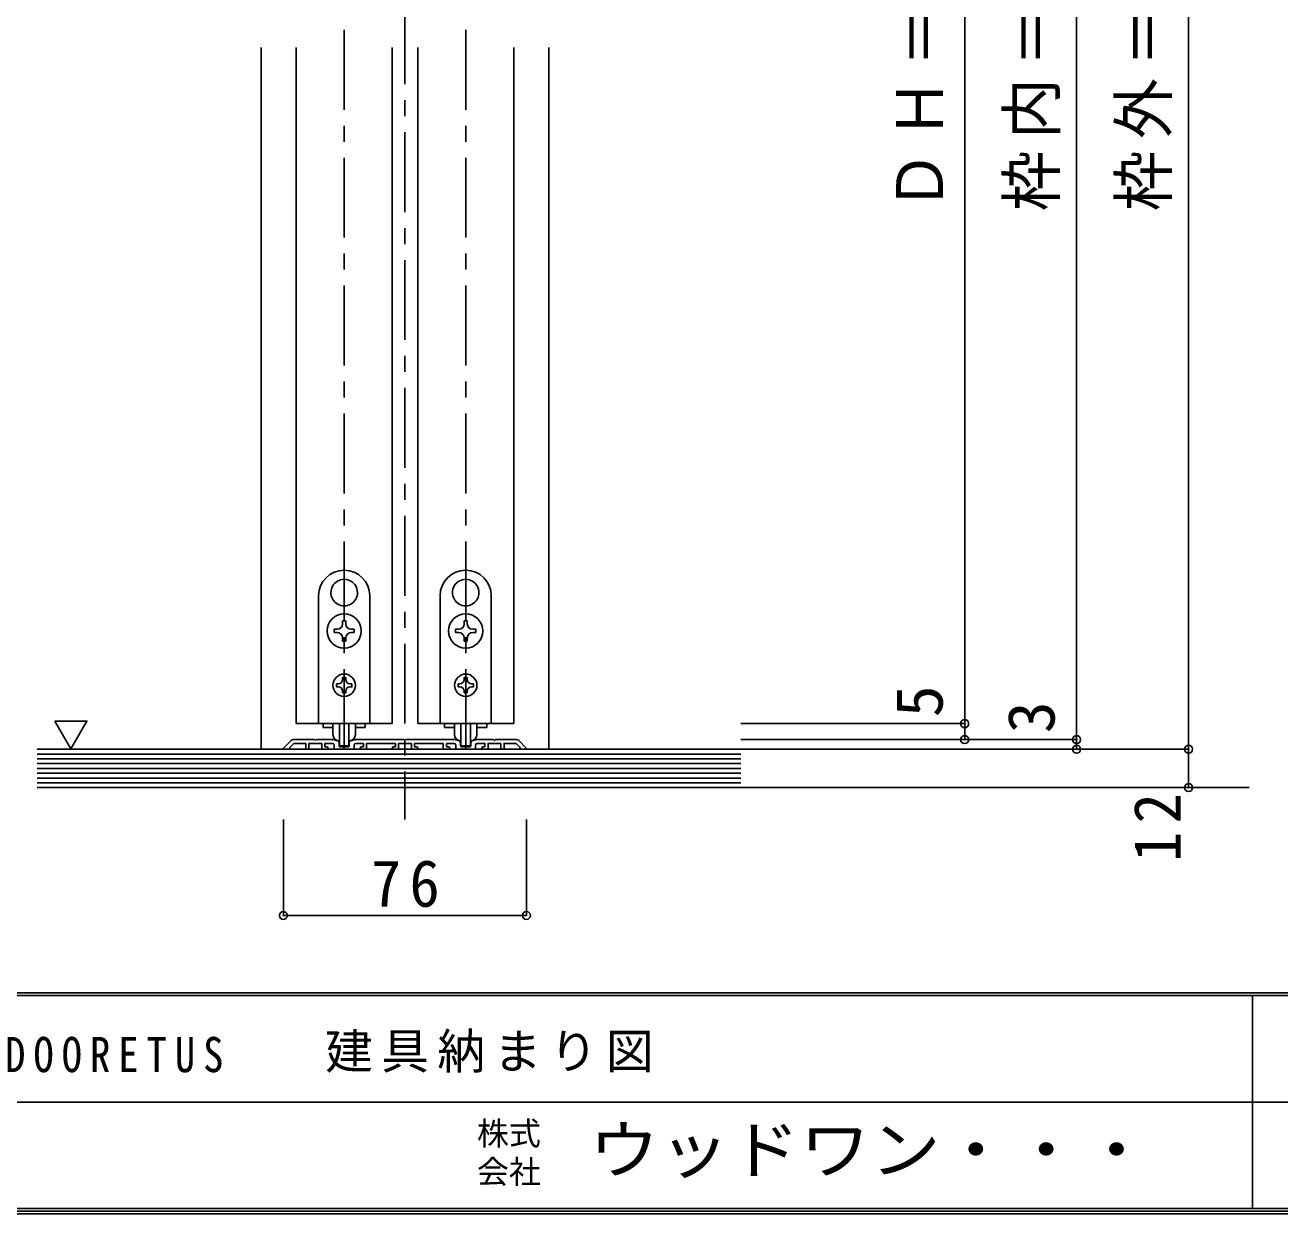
# Model space of a CAD drawing. Units: millimetres, scale not verified. Extents: x -973 to 977, y -718 to 696.
# Drawn here: x 91.2 to 483.5, y -700.8 to -329 of the extents above; entities that cross this region are included whole.
import ezdxf
from ezdxf.enums import TextEntityAlignment as Align

# ---------------------------------------------------------------- set-up
doc = ezdxf.new("R2010")
doc.units = ezdxf.units.MM
doc.header["$LTSCALE"] = 5
doc.header["$PDMODE"] = 32
doc.header["$PDSIZE"] = 2.5
doc.linetypes.add('CHAIN1', pattern=[8, 5, -1, 1, -1])
for name, color, linetype in [('0-1_通り芯', 4, 'CHAIN1'), ('0-3_仕上げ', 2, 'Continuous'), ('0-4_枠', 3, 'Continuous'), ('0-6_扉', 6, 'Continuous'), ('0-7_金物', 7, 'Continuous'), ('0-A_文字', 7, 'Continuous'), ('0-B_寸法', 7, 'Continuous'), ('F-0_補助線', 7, 'Continuous'), ('F-1_枠', 6, 'Continuous'), ('F-A_文字', 7, 'Continuous')]:
    doc.layers.add(name, color=color, linetype=linetype)
doc.styles.add('ＭＳ ゴシック', font='')
doc.styles.get('ＭＳ ゴシック').set_extended_font_data('MS Gothic')

msp = doc.modelspace()

# ---------------------------------------------------------------- linework, layer by layer
at = {"layer": '0-1_通り芯'}
for p, q in [((190.986, -555.5), (190.986, -74.5)), ((228.986, -555.5), (228.986, -74.5)), ((94.986, -567.5), (473.986, -567.5))]:
    msp.add_line(p, q, dxfattribs=at)
at = {"layer": '0-3_仕上げ'}
for p, q in [((314.986, -555.5), (94.986, -555.5)), ((314.986, -567.5), (94.986, -567.5))]:
    msp.add_line(p, q, dxfattribs=at)
at = {"layer": '0-3_仕上げ', "color": 7}
for p, q in [((314.986, -557), (94.986, -557)), ((314.986, -558.5), (94.986, -558.5)), ((314.986, -560), (94.986, -560)), ((314.986, -561.5), (94.986, -561.5)), ((314.986, -563), (94.986, -563)), ((314.986, -564.5), (94.986, -564.5)), ((314.986, -566), (94.986, -566))]:
    msp.add_line(p, q, dxfattribs=at)
at = {"layer": '0-4_枠', "color": 4}
for p, q in [((164.986, -336), (164.986, -555.5)), ((254.986, -336), (254.986, -555.5))]:
    msp.add_line(p, q, dxfattribs=at)
at = {"layer": '0-6_扉'}
for p, q in [((175.986, -336), (175.986, -547.5)), ((205.986, -336), (205.986, -547.5)), ((213.986, -336), (213.986, -547.5)), ((243.986, -336), (243.986, -547.5)), ((205.986, -547.5), (175.986, -547.5)), ((213.986, -547.5), (243.986, -547.5))]:
    msp.add_line(p, q, dxfattribs=at)
at = {"layer": '0-7_金物', "color": 4, "linetype": 'CHAIN1'}
msp.add_line((209.986, -2.5), (209.986, -577.5), dxfattribs=at)
at = {"layer": '0-7_金物'}
for p, q in [((190.887, -502.351), (190.986, -502.45)), ((191.085, -502.351), (190.986, -502.45)), ((228.887, -502.351), (228.986, -502.45)), ((229.085, -502.351), (228.986, -502.45)), ((182.986, -547.5), (182.986, -507.5)), ((187.344, -508.489), (187.479, -508.525)), ((187.443, -508.66), (187.479, -508.525)), ((194.629, -508.489), (194.494, -508.525)), ((194.53, -508.66), (194.494, -508.525)), ((198.986, -507.5), (198.986, -547.5)), ((220.986, -547.5), (220.986, -507.5)), ((225.344, -508.489), (225.479, -508.525)), ((225.443, -508.66), (225.479, -508.525)), ((232.629, -508.489), (232.494, -508.525)), ((232.53, -508.66), (232.494, -508.525)), ((236.986, -507.5), (236.986, -547.5)), ((190.486, -515.35), (190.486, -516.3)), ((191.486, -515.35), (190.486, -515.35)), ((191.486, -516.3), (191.486, -515.35)), ((228.486, -515.35), (228.486, -516.3)), ((229.486, -515.35), (228.486, -515.35)), ((229.486, -516.3), (229.486, -515.35)), ((188.786, -518), (187.836, -518)), ((187.836, -518), (187.836, -519)), ((187.836, -519), (188.786, -519)), ((191.486, -521.65), (191.486, -520.7)), ((194.136, -518), (193.186, -518)), ((193.186, -519), (194.136, -519)), ((194.136, -519), (194.136, -518)), ((226.786, -518), (225.836, -518)), ((225.836, -518), (225.836, -519)), ((225.836, -519), (226.786, -519)), ((229.486, -521.65), (229.486, -520.7)), ((232.136, -518), (231.186, -518)), ((231.186, -519), (232.136, -519)), ((232.136, -519), (232.136, -518)), ((190.486, -533.1), (191.486, -533.1)), ((190.486, -533.1), (190.486, -533.7)), ((191.486, -533.1), (191.486, -533.7)), ((228.486, -533.1), (229.486, -533.1)), ((228.486, -533.1), (228.486, -533.7)), ((229.486, -533.1), (229.486, -533.7)), ((189.186, -535), (188.586, -535)), ((188.586, -535), (188.586, -536)), ((188.586, -536), (189.186, -536)), ((190.486, -537.3), (190.486, -537.9)), ((191.486, -537.3), (191.486, -537.9)), ((192.786, -535), (193.386, -535)), ((227.186, -535), (226.586, -535)), ((226.586, -535), (226.586, -536)), ((226.586, -536), (227.186, -536)), ((228.486, -537.3), (228.486, -537.9)), ((229.486, -537.3), (229.486, -537.9)), ((230.786, -535), (231.386, -535)), ((191.486, -537.9), (190.486, -537.9)), ((229.486, -537.9), (228.486, -537.9)), ((198.986, -547.5), (182.986, -547.5)), ((184.386, -547.5), (184.386, -548.7)), ((184.386, -548.7), (187.519, -548.7)), ((187.486, -550.921), (187.486, -547.5)), ((189.486, -547.5), (189.486, -554.121)), ((192.486, -547.5), (192.486, -554.121)), ((194.454, -548.7), (197.586, -548.7)), ((194.486, -550.921), (194.486, -547.5)), ((197.586, -547.5), (197.586, -548.7)), ((236.986, -547.5), (220.986, -547.5)), ((222.386, -547.5), (222.386, -548.7)), ((225.519, -548.7), (222.386, -548.7)), ((225.486, -550.921), (225.486, -547.5)), ((227.486, -547.5), (227.486, -554.121)), ((230.486, -547.5), (230.486, -554.121)), ((235.586, -548.7), (232.454, -548.7)), ((232.486, -550.921), (232.486, -547.5)), ((235.586, -547.5), (235.586, -548.7)), ((189.786, -554.421), (192.186, -554.421)), ((227.786, -554.421), (230.186, -554.421))]:
    msp.add_line(p, q, dxfattribs=at)
at = {"layer": '0-7_金物', "color": 3}
for p, q in [((174.411, -552.793), (172.045, -555.159)), ((175.118, -552.5), (181.686, -552.5)), ((181.686, -552.5), (181.986, -552.8)), ((181.986, -552.8), (182.286, -552.5)), ((187.758, -552.5), (182.286, -552.5)), ((187.911, -552.524), (189.04, -552.888)), ((194.061, -552.524), (192.933, -552.888)), ((194.215, -552.5), (209.686, -552.5)), ((225.911, -552.524), (227.04, -552.888)), ((232.061, -552.524), (230.933, -552.888)), ((232.215, -552.5), (237.686, -552.5)), ((245.562, -552.793), (247.928, -555.159)), ((173.786, -555.5), (172.186, -555.5)), ((178.986, -555.2), (178.986, -553.7)), ((179.286, -555.5), (179.686, -555.5)), ((179.986, -555.2), (179.986, -553.7)), ((183.986, -553.7), (179.986, -553.7)), ((183.986, -555.2), (183.986, -553.7)), ((185.586, -555.5), (184.286, -555.5)), ((184.986, -553.7), (184.986, -554.7)), ((187.386, -553.7), (184.986, -553.7)), ((185.586, -554.7), (184.986, -554.7)), ((187.886, -554.2), (187.886, -555.2)), ((193.786, -555.5), (188.186, -555.5)), ((189.386, -553.364), (189.386, -554.4)), ((189.686, -554.7), (192.286, -554.7)), ((192.586, -553.364), (192.586, -554.4)), ((194.086, -554.2), (194.086, -555.2)), ((196.386, -554.7), (196.986, -554.7)), ((196.386, -555.5), (197.686, -555.5)), ((206.386, -554.7), (206.986, -554.7)), ((206.386, -555.5), (207.686, -555.5)), ((211.986, -555.2), (211.986, -553.7)), ((213.586, -555.5), (212.286, -555.5)), ((212.986, -553.7), (212.986, -554.7)), ((221.986, -553.7), (212.986, -553.7)), ((213.586, -554.7), (212.986, -554.7)), ((221.986, -555.2), (221.986, -553.7)), ((223.586, -555.5), (222.286, -555.5)), ((222.986, -553.7), (222.986, -554.7)), ((225.386, -553.7), (222.986, -553.7)), ((223.586, -554.7), (222.986, -554.7)), ((225.886, -554.2), (225.886, -555.2)), ((231.786, -555.5), (226.186, -555.5)), ((227.386, -553.364), (227.386, -554.4)), ((227.686, -554.7), (230.286, -554.7)), ((230.586, -553.364), (230.586, -554.4)), ((232.086, -554.2), (232.086, -555.2)), ((234.386, -554.7), (234.986, -554.7)), ((234.386, -555.5), (235.686, -555.5)), ((239.986, -555.2), (239.986, -553.7)), ((240.686, -555.5), (240.286, -555.5)), ((245.986, -554.914), (244.772, -553.7)), ((245.986, -555.3), (245.986, -554.914)), ((246.186, -555.5), (247.786, -555.5))]:
    msp.add_line(p, q, dxfattribs=at)
at = {"layer": '0-7_金物'}
for points in [[(190.486, -520.7), (190.486, -521.65), (191.486, -521.65)], [(228.486, -520.7), (228.486, -521.65), (229.486, -521.65)], [(193.386, -535), (193.386, -536), (192.786, -536)], [(231.386, -535), (231.386, -536), (230.786, -536)]]:
    msp.add_lwpolyline(points, dxfattribs=at)
at = {"layer": '0-7_金物', "color": 3}
for points in [[(225.758, -552.5), (210.286, -552.5), (209.986, -552.8), (209.686, -552.5)], [(244.855, -552.5), (238.286, -552.5), (237.986, -552.8), (237.686, -552.5)], [(173.986, -555.3), (173.986, -554.914), (175.2, -553.7), (178.986, -553.7)], [(194.586, -553.7), (196.986, -553.7), (196.986, -554.7)], [(197.986, -555.2), (197.986, -553.7), (206.986, -553.7), (206.986, -554.7)], [(207.986, -555.2), (207.986, -553.7), (211.986, -553.7)], [(232.586, -553.7), (234.986, -553.7), (234.986, -554.7)], [(235.986, -555.2), (235.986, -553.7), (239.986, -553.7)], [(240.986, -555.2), (240.986, -553.7), (244.772, -553.7)]]:
    msp.add_lwpolyline(points, dxfattribs=at)
at = {"layer": '0-7_金物'}
for centre, radius in [((190.986, -518.5), 5.35), ((228.986, -518.5), 5.35), ((190.986, -535.5), 3.5), ((228.986, -535.5), 3.5)]:
    msp.add_circle(centre, radius, dxfattribs=at)
for centre, radius, start, end in [((190.986, -507.5), 8, 0, 180), ((228.986, -507.5), 8, 0, 180), ((190.986, -506.5), 4.15, 91.3645, 208.6355), ((190.986, -506.5), 4.15, 331.3645, 88.6355), ((228.986, -506.5), 4.15, 91.3645, 208.6355), ((228.986, -506.5), 4.15, 331.3645, 88.6355), ((190.986, -506.5), 4.15, 211.3645, 328.6355), ((228.986, -506.5), 4.15, 211.3645, 328.6355), ((188.786, -516.3), 1.7, 270, 0), ((193.186, -516.3), 1.7, 180, 270), ((226.786, -516.3), 1.7, 270, 0), ((231.186, -516.3), 1.7, 180, 270), ((188.786, -520.7), 1.7, 0, 90), ((193.186, -520.7), 1.7, 90, 180), ((226.786, -520.7), 1.7, 0, 90), ((231.186, -520.7), 1.7, 90, 180), ((189.186, -533.7), 1.3, 270, 0), ((189.186, -537.3), 1.3, 0, 90), ((192.786, -533.7), 1.3, 180, 270), ((192.786, -537.3), 1.3, 90, 180), ((227.186, -533.7), 1.3, 270, 0), ((227.186, -537.3), 1.3, 0, 90), ((230.786, -533.7), 1.3, 180, 270), ((230.786, -537.3), 1.3, 90, 180), ((189.486, -550.921), 2, 180, 264.78409), ((189.286, -553.112), 0.2, 0, 84.78409), ((192.686, -553.112), 0.2, 95.21591, 180), ((192.486, -550.921), 2, 275.21591, 0), ((227.486, -550.921), 2, 180, 264.78409), ((227.286, -553.112), 0.2, 0, 84.78409), ((230.686, -553.112), 0.2, 95.21591, 180), ((230.486, -550.921), 2, 275.21591, 0), ((189.786, -554.121), 0.3, 180, 270), ((192.186, -554.121), 0.3, 270, 0), ((227.786, -554.121), 0.3, 180, 270), ((230.186, -554.121), 0.3, 270, 0)]:
    msp.add_arc(centre, radius, start, end, dxfattribs=at)
at = {"layer": '0-7_金物', "color": 3}
for centre, radius, start, end in [((175.118, -553.5), 1, 90, 135), ((187.758, -553), 0.5, 72.1213, 90), ((188.886, -553.364), 0.5, 0, 72.1213), ((193.086, -553.364), 0.5, 107.8787, 180), ((194.215, -553), 0.5, 90, 107.8787), ((225.758, -553), 0.5, 72.1213, 90), ((226.886, -553.364), 0.5, 0, 72.1213), ((231.086, -553.364), 0.5, 107.8787, 180), ((232.215, -553), 0.5, 90, 107.8787), ((244.855, -553.5), 1, 45, 90), ((172.186, -555.3), 0.2, 135, 270), ((173.786, -555.3), 0.2, 270, 0), ((179.286, -555.2), 0.3, 180, 270), ((179.686, -555.2), 0.3, 270, 0), ((184.286, -555.2), 0.3, 180, 270), ((185.586, -555.1), 0.4, 0, 90), ((185.586, -555.1), 0.4, 270, 0), ((187.386, -554.2), 0.5, 0, 90), ((188.186, -555.2), 0.3, 180, 270), ((189.686, -554.4), 0.3, 180, 270), ((192.286, -554.4), 0.3, 270, 0), ((193.786, -555.2), 0.3, 270, 0), ((194.586, -554.2), 0.5, 90, 180), ((196.386, -555.1), 0.4, 90, 180), ((196.386, -555.1), 0.4, 180, 270), ((197.686, -555.2), 0.3, 270, 0), ((206.386, -555.1), 0.4, 90, 180), ((206.386, -555.1), 0.4, 180, 270), ((207.686, -555.2), 0.3, 270, 0), ((212.286, -555.2), 0.3, 180, 270), ((213.586, -555.1), 0.4, 0, 90), ((213.586, -555.1), 0.4, 270, 0), ((222.286, -555.2), 0.3, 180, 270), ((223.586, -555.1), 0.4, 0, 90), ((223.586, -555.1), 0.4, 270, 0), ((225.386, -554.2), 0.5, 0, 90), ((226.186, -555.2), 0.3, 180, 270), ((227.686, -554.4), 0.3, 180, 270), ((230.286, -554.4), 0.3, 270, 0), ((231.786, -555.2), 0.3, 270, 0), ((232.586, -554.2), 0.5, 90, 180), ((234.386, -555.1), 0.4, 90, 180), ((234.386, -555.1), 0.4, 180, 270), ((235.686, -555.2), 0.3, 270, 0), ((240.286, -555.2), 0.3, 180, 270), ((240.686, -555.2), 0.3, 270, 0), ((246.186, -555.3), 0.2, 180, 270), ((247.786, -555.3), 0.2, 270, 45)]:
    msp.add_arc(centre, radius, start, end, dxfattribs=at)
at = {"layer": '0-A_文字'}
msp.add_line((100.551, -546.686), (105.551, -555.347), dxfattribs=at)
msp.add_lwpolyline([(100.551, -546.686), (110.551, -546.686), (105.551, -555.347)], dxfattribs=at)
at = {"layer": '0-B_寸法', "color": 4}
for p, q in [((454.986, -555.5), (454.986, -60.5)), ((419.986, -552.5), (419.986, -90.5)), ((384.986, -104.5), (384.986, -547.5)), ((384.986, -547.5), (314.986, -547.5)), ((384.986, -547.5), (384.986, -552.5)), ((419.986, -552.5), (314.986, -552.5)), ((419.986, -555.5), (419.986, -552.5)), ((454.986, -555.5), (314.986, -555.5)), ((454.986, -567.5), (454.986, -555.5)), ((454.986, -567.5), (314.986, -567.5)), ((171.986, -607.5), (171.986, -577.5)), ((247.986, -607.5), (247.986, -577.5)), ((247.986, -607.5), (171.986, -607.5))]:
    msp.add_line(p, q, dxfattribs=at)
at = {"layer": '0-B_寸法'}
for p in [(384.986, -547.5), (384.986, -552.5), (419.986, -552.5), (419.986, -555.5), (454.986, -555.5), (454.986, -567.5), (171.986, -607.5), (247.986, -607.5)]:
    msp.add_point(p, dxfattribs=at)
at = {"layer": 'F-1_枠'}
for p, q in [((976.653, -631.667), (-973.347, -631.667)), ((976.653, -632.5), (-973.347, -632.5)), ((474.986, -632.5), (474.986, -699.167)), ((1.653, -665.833), (974.986, -665.834)), ((976.653, -699.167), (-973.347, -699.167)), ((976.653, -700), (-973.347, -700)), ((976.653, -700.833), (-973.347, -700.833))]:
    msp.add_line(p, q, dxfattribs=at)

# ---------------------------------------------------------------- texts
at = {"layer": '0-B_寸法', "style": 'ＭＳ ゴシック'}
for s, p in [('5', (382.486, -545.5)), ('3', (417.486, -550.5))]:
    msp.add_text(s, height=14.66, rotation=90, dxfattribs=at).set_placement(p, align=Align.BOTTOM_LEFT)
at = {"layer": '0-B_寸法', "char_height": 14.66, "attachment_point": 7, "rotation": 90, "style": 'ＭＳ ゴシック'}
for s, insert in [('\\T1.19;\\W0.95;ＤＨ＝1,983', (382.024, -387.25)), ('\\T1.19;\\W0.95;枠内＝2,002', (417.024, -387.25)), ('\\T1.19;\\W0.95;枠外＝2,035', (452.024, -387.25)), ('\\T1.27;\\W0.95;12', (452.486, -590.75))]:
    msp.add_mtext(s, dxfattribs=dict(at, insert=insert))
at = {"layer": '0-B_寸法', "insert": (199.361, -605), "char_height": 14.66, "attachment_point": 7, "style": 'ＭＳ ゴシック'}
msp.add_mtext('\\T1.27;\\W0.95;76', dxfattribs=at)
at = {"layer": 'F-0_補助線', "char_height": 11, "attachment_point": 7, "style": 'ＭＳ ゴシック'}
for s, insert in [('\\T1.17;建具納まり図', (184.986, -656.667)), ('\\T1.39;\\W0.85;DOORETUS', (84.986, -656.667))]:
    msp.add_mtext(s, dxfattribs=dict(at, insert=insert))
at = {"layer": 'F-A_文字', "style": 'ＭＳ ゴシック'}
for s, p in [('株式', (232.486, -681.5)), ('会社', (232.486, -693.5))]:
    msp.add_text(s, height=7.331, dxfattribs=at).set_placement(p, align=Align.BOTTOM_LEFT)
at = {"layer": 'F-A_文字', "style": 'ＭＳ ゴシック', "width": 1.1}
msp.add_text('ウッドワン・・・', height=14.66, dxfattribs=at).set_placement((267.486, -692.5), align=Align.BOTTOM_LEFT)

doc.saveas('drawing.dxf')
